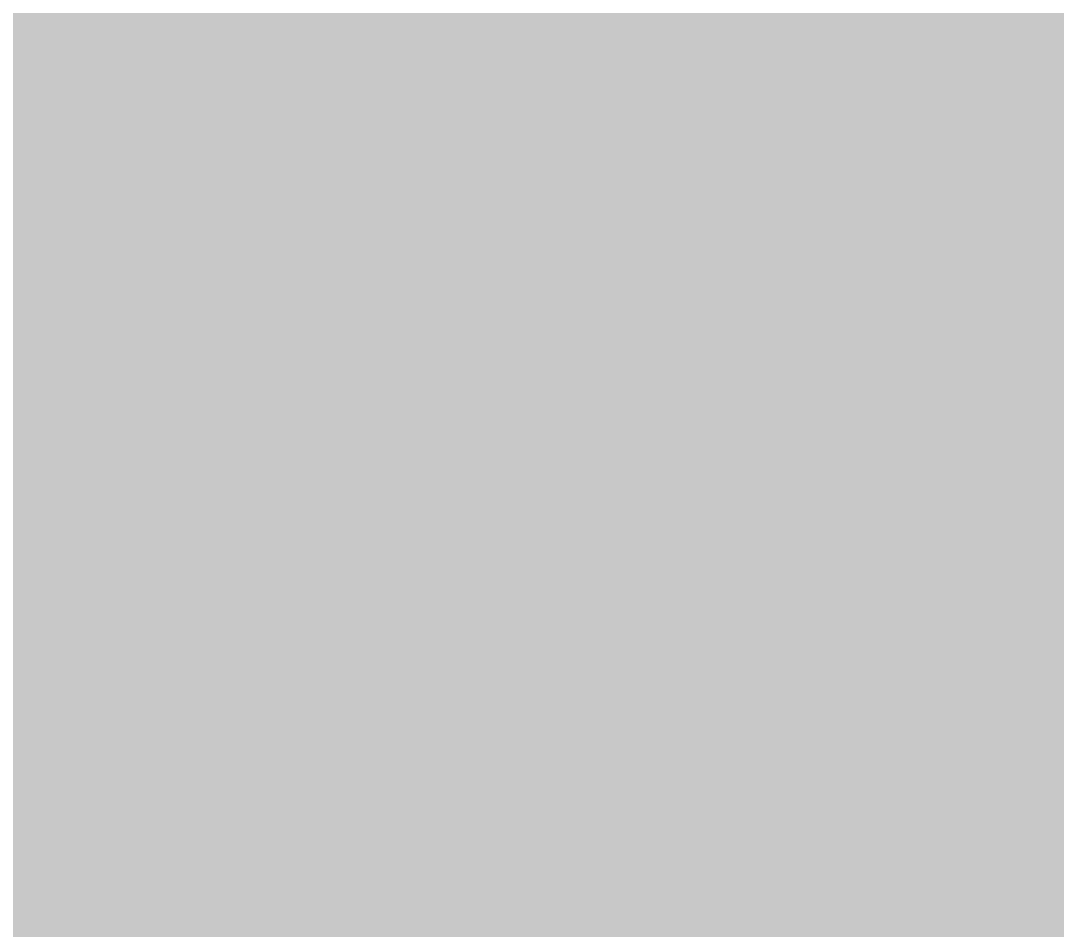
# Model space of a CAD drawing. Extents: x -23 to 289, y -67 to 135.
# Drawn here: x 145.0413 to 145.2281, y 98.1152 to 98.2792 of the extents above; entities that cross this region are included whole.
import ezdxf
from ezdxf.enums import TextEntityAlignment as Align

# ---------------------------------------------------------------- set-up
doc = ezdxf.new("R2010")
doc.units = 0
doc.header["$MEASUREMENT"] = 0
for name, color, linetype in [('ASSEMBLY_PART_NUMBERS_BTM', 191, 'CONTINUOUS'), ('ASSEMBLY_REF_DES_BTM', 191, 'CONTINUOUS'), ('GENERATED_SILKSCREEN_BTM', 255, 'CONTINUOUS')]:
    doc.layers.add(name, color=color, linetype=linetype)
doc.styles.add('VERDANA', font='verdana.TTF')
doc.styles.add('VERIBEST_GERBER_0', font='txt')

msp = doc.modelspace()

# ---------------------------------------------------------------- linework, layer by layer
at = {"layer": 'GENERATED_SILKSCREEN_BTM', "const_width": 0.15}
for points in [[(145.6812, 98.2016), (145.1324, 98.2016), (145.1292, 98.2008), (145.1268, 98.1992), (145.1236, 98.1976), (145.1196, 98.1944)], [(145.1196, 98.1944), (145.01, 98.06), (145.0092, 98.0568), (145.0084, 98.0544), (145.0076, 98.0536), (145.0068, 98.0504), (145.0068, 97.7808), (145.0076, 97.7776), (145.0076, 97.7768), (145.0084, 97.776), (145.0092, 97.7736), (145.01, 97.7704), (145.1196, 97.636), (145.1236, 97.6336), (145.1268, 97.6328), (145.1292, 97.6312), (145.1324, 97.6304), (145.6812, 97.6304)], [(145.1404, 98.1688), (145.6732, 98.1688), (145.7132, 98.1216), (145.082, 97.7344), (145.0396, 97.7872), (145.0396, 98.0456), (145.1404, 98.1688)]]:
    msp.add_lwpolyline(points, dxfattribs=at)

# ---------------------------------------------------------------- texts
at = {"layer": 'ASSEMBLY_PART_NUMBERS_BTM', "style": 'VERIBEST_GERBER_0', "text_generation_flag": 2}
msp.add_text('ERJ-3EKF4701V', height=2.032, rotation=90, dxfattribs=at).set_placement((144.79, 103), align=Align.TOP_LEFT)
for p in [(150.75, 99.71), (150.75, 98.21)]:
    msp.add_text('ERJ-3EKF71R5V', height=2.032, dxfattribs=at).set_placement(p, align=Align.TOP_LEFT)
at = {"layer": 'ASSEMBLY_REF_DES_BTM', "style": 'VERDANA', "text_generation_flag": 2}
msp.add_text('D69', height=1.2, rotation=90, dxfattribs=at).set_placement((144.5, 98.5), align=Align.TOP_LEFT)

doc.saveas('drawing.dxf')
